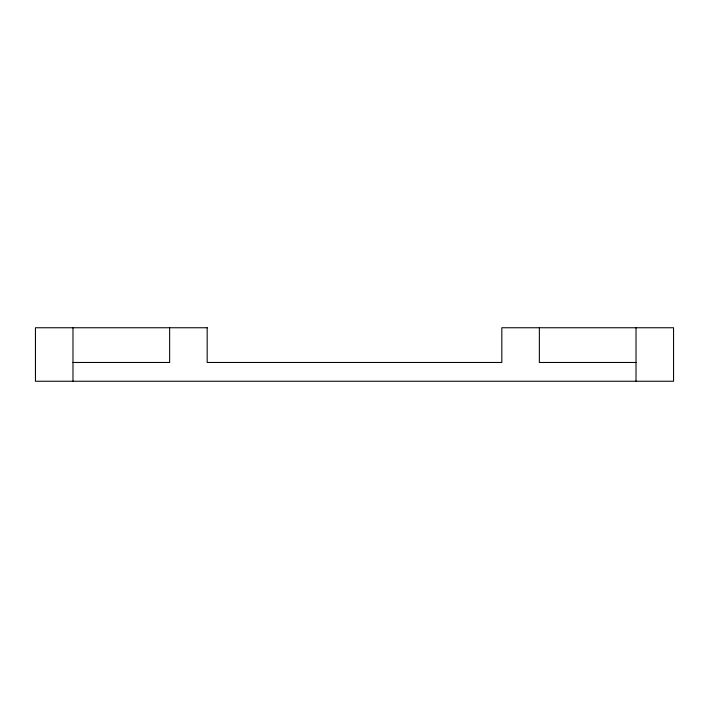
<?xml version="1.0" encoding="UTF-8"?>
<svg xmlns="http://www.w3.org/2000/svg" width="709" height="709" viewBox="0 0 709 709"><rect width="100%" height="100%" fill="white"/><g stroke="black" fill="none" stroke-linecap="round" stroke-linejoin="round"><path stroke-width="1.06" d="M72.983 362.476L169.637 362.476L169.637 327.753M636.017 362.476L539.363 362.476L539.363 327.753M636.017 327.753L636.017 381.247M72.983 327.753L72.983 381.247M207.17 327.753L35.45 327.753L35.45 381.247L673.55 381.247L673.55 327.753L501.83 327.753L501.83 362.476L207.17 362.476L207.17 327.753"/></g></svg>
